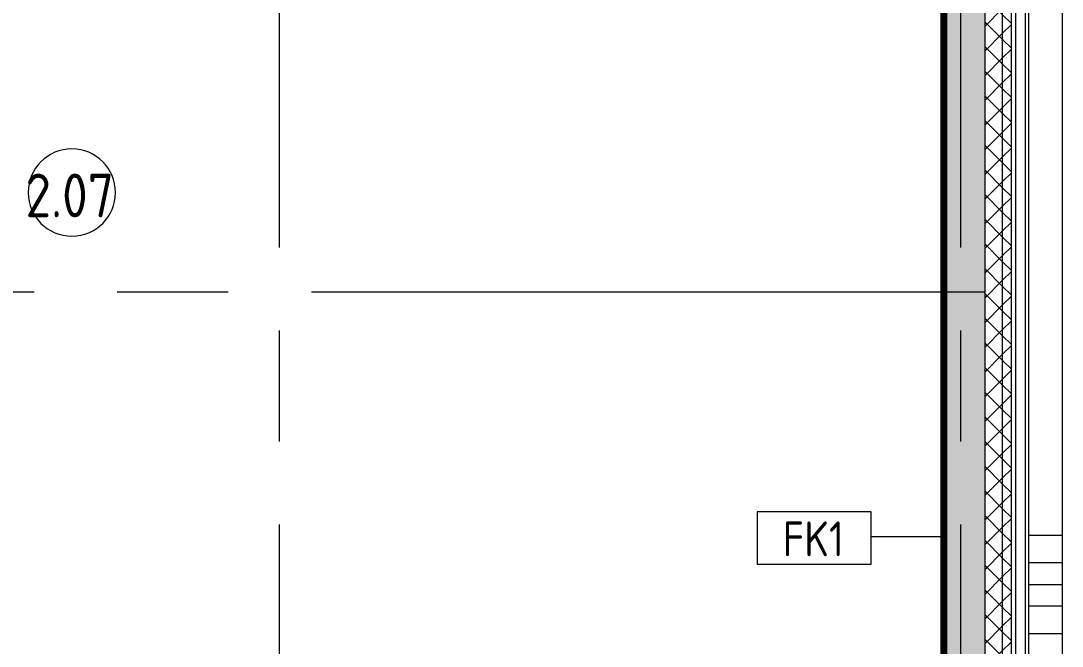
# Model space of a CAD drawing. Header units: millimetres. Extents: x 35157 to 232994, y -8553 to 29000.
# Drawn here: x 79180 to 85141, y 5771 to 9352 of the extents above; entities that cross this region are included whole.
import ezdxf

# ---------------------------------------------------------------- set-up
doc = ezdxf.new("R2010")
doc.units = ezdxf.units.MM
doc.linetypes.add('Осевая', pattern=[3175, 635, -476.25, 1587.5, -476.25])
for name, color, linetype, lineweight in [('A-AREA-IDEN', 7, 'Continuous', 9), ('A-DETL-GENF', 7, 'Continuous', 9), ('A-WALL', 7, 'Continuous', 9), ('A-WALL-IDEN', 7, 'Continuous', 9), ('I-WALL', 7, 'Continuous', 9), ('Оси', 7, 'Continuous', 9), ('Оси-2', 7, 'Осевая', 9)]:
    doc.layers.add(name, color=color, linetype=linetype, lineweight=lineweight)
for name, color, linetype, lineweight, true_color in [('A-WALL-1', 7, 'Continuous', 9, 0xc0c0c0), ('A-WALL-4', 7, 'Continuous', 9, 0xff80c0), ('I-WALL-5', 7, 'Continuous', 9, 0xc0c0c0), ('I-WALL-9', 7, 'Continuous', 80, 0xff80c0), ('S-WALL-ANLY', 7, 'Continuous', 13, 0x008040), ('S-WALL-ANLY-1', 7, 'Continuous', 5, 0x008040)]:
    doc.layers.add(name, color=color, linetype=linetype, lineweight=lineweight, true_color=true_color)
doc.styles.add('GOST Common', font='GOST_Common.ttf', dxfattribs={"width": 0.9, "height": 200})
doc.styles.add('GOST Common_1', font='GOST_Common.ttf', dxfattribs={"width": 0.9, "height": 250})
pattern_1 = [(45, (0, 0), (-70.71068, 70.71068), []), (135, (0, 0), (-70.71068, -70.71068), [])]

# ---------------------------------------------------------------- blocks, each defined once
blk = doc.blocks.new('DET_L_Линия разрыва - М100-32980995-План отделки стен 2 этажа в осях 12-23')
at = {"layer": 'A-DETL-GENF'}
blk.add_line((12200, 0), (0, 0), dxfattribs=at)
blk = doc.blocks.new('М_стена_0001 - Типоразмер_без рамки-25382661-План отделки стен 2 этажа в осях 12-23')
at = {"layer": 'A-WALL-IDEN'}
for p, q in [((3.258, 1.523), (-3.273, 1.523)), ((-3.273, 1.523), (-3.273, -1.477)), ((3.258, -1.477), (3.258, 1.523)), ((-3.273, -1.477), (3.258, -1.477))]:
    blk.add_line(p, q, dxfattribs=at)
blk = doc.blocks.new('Марка_Помещения - Номер-25198446-План отделки стен 2 этажа в осях 12-23')
at = {"layer": 'A-AREA-IDEN'}
for start, end in [(360, 180), (180, 360)]:
    blk.add_arc((0, 0), 2.5, start, end, dxfattribs=at)

msp = doc.modelspace()

# ---------------------------------------------------------------- hatches: boundary and pattern name
at = {"layer": 'A-WALL'}
h = msp.add_hatch(dxfattribs=at)
h.set_pattern_fill('FP_16', color=256, style=0, pattern_type=2)
h.set_pattern_definition(pattern_1)
h.paths.add_polyline_path([(84736.5, 3450), (84800, 3450), (84800, 10250), (84700, 10250), (84700, 3450)])
h = msp.add_hatch(dxfattribs=at)
h.set_pattern_fill('FP_16', color=256, style=0, pattern_type=2)
h.set_pattern_definition(pattern_1)
h.paths.add_polyline_path([(84800, 3400), (84850, 3400), (84850, 10250), (84800, 10250), (84800, 3450)])
at = {"layer": 'I-WALL'}
h = msp.add_hatch(dxfattribs=at)
h.set_pattern_fill('FP_18', color=256, style=0, pattern_type=2)
h.set_pattern_definition([(45, (0, 0), (-57.02463, 57.02463), []), (45, (57.025, 0), (-57.02463, 57.02463), [100.806, -20.161, 3.353, -16.808])])
h.paths.add_polyline_path([(84700, 4050), (84700, 10900), (84480, 10900), (84480, 4050)])
h.paths.add_polyline_path([(84700, 11550), (84700, 15150), (84480, 15150), (84480, 11550)])
h = msp.add_hatch(dxfattribs=at)
h.set_pattern_fill('FP_63', color=256, style=0, pattern_type=2)
h.set_pattern_definition([(0, (0, 0), (121.92, 30.48), [10.058, -81.382, 10.058, -81.382, -487.68]), (0, (0, 0), (121.92, 30.48), [-182.88, 10.058, -172.822, 10.058, -81.382, -213.36]), (0, (0, 0), (121.92, 30.48), [-457.2, 10.058, -50.902, 10.058, -142.342]), (120, (45.72, 15.24), (-87.356454, 90.345817), [10.058, -81.382, 10.058, -81.382, -487.68]), (120, (45.72, 15.24), (-87.356454, 90.345817), [-182.88, 10.058, -172.822, 10.058, -81.382, -213.36]), (120, (45.72, 15.24), (-87.356454, 90.345817), [-457.2, 10.058, -50.902, 10.058, -142.342]), (240, (60.96, 76.2), (-34.563546, -120.825817), [10.058, -81.382, 10.058, -81.382, -487.68]), (240, (60.96, 76.2), (-34.563546, -120.825817), [-182.88, 10.058, -172.822, 10.058, -81.382, -213.36]), (240, (60.96, 76.2), (-34.563546, -120.825817), [-457.2, 10.058, -50.902, 10.058, -142.342])])
h.paths.add_polyline_path([(84460, 4140), (84480, 4140), (84480, 10900), (84460, 10900), (84460, 4141)])

# ---------------------------------------------------------------- linework, layer by layer
at = {"layer": 'A-WALL'}
for p, q in [((84480, 4100), (84480, 10900)), ((84800, 3450), (84800, 10250)), ((84850, 3400), (84850, 10250)), ((84930, 3320), (84930, 10250))]:
    msp.add_line(p, q, dxfattribs=at)
at = {"layer": 'A-WALL-1'}
for p, q in [((84950, 3300), (84950, 10400)), ((85140.7, 5842), (84950, 5842))]:
    msp.add_line(p, q, dxfattribs=at)
at = {"layer": 'A-WALL-4'}
msp.add_line((84460, 4141), (84460, 10880), dxfattribs=at)
at = {"layer": 'A-WALL-IDEN'}
msp.add_line((84459.5, 6398.1), (84047, 6398.1), dxfattribs=at)
at = {"layer": 'I-WALL-5'}
for p, q in [((84700, 4050), (84700, 10900)), ((84950, 6407), (85140.7, 6407)), ((84950, 6250), (85140.7, 6250)), ((85140.7, 6000), (84950, 6000))]:
    msp.add_line(p, q, dxfattribs=at)
at = {"layer": 'I-WALL-9'}
msp.add_line((84459, 10879), (84459, 4141), dxfattribs=at)
at = {"layer": 'S-WALL-ANLY'}
msp.add_line((84950, 6125), (85140.7, 6125), dxfattribs=at)
msp.add_line((84950, 6125), (85140.7, 6125), dxfattribs=at)
at = {"layer": 'S-WALL-ANLY-1'}
msp.add_line((84875, 3425), (84875, 10321), dxfattribs=at)
at = {"layer": 'Оси'}
msp.add_line((82200, 7800), (84700, 7800), dxfattribs=at)
at = {"layer": 'Оси-2'}
for p, q in [((80660, 593.7), (80660, 24890.1)), ((84560, 593.7), (84560, 19415.1)), ((38456.8, 7800), (82200, 7800))]:
    msp.add_line(p, q, dxfattribs=at)

# ---------------------------------------------------------------- block references
at = {"layer": 'A-AREA-IDEN', "xscale": 99.99999999999993, "yscale": 99.99999999999993, "zscale": 99.99999999999993}
msp.add_blockref('Марка_Помещения - Номер-25198446-План отделки стен 2 этажа в осях 12-23', (79472.2, 8368.8), dxfattribs=at)
at = {"layer": 'A-DETL-GENF', "rotation": 90.00000000000031}
msp.add_blockref('DET_L_Линия разрыва - М100-32980995-План отделки стен 2 этажа в осях 12-23', (85140.7, 2380.8), dxfattribs=at)
at = {"layer": 'A-WALL-IDEN', "xscale": 99.99999999999993, "yscale": 99.99999999999993, "zscale": 99.99999999999993}
msp.add_blockref('М_стена_0001 - Типоразмер_без рамки-25382661-План отделки стен 2 этажа в осях 12-23', (83721.2, 6387.6), dxfattribs=at)

# ---------------------------------------------------------------- texts
at = {"layer": 'A-AREA-IDEN', "insert": (79206.4, 8477.3), "char_height": 250, "width": 663.797, "attachment_point": 1, "style": 'GOST Common_1'}
msp.add_mtext('2.07', dxfattribs=at)
at = {"layer": 'A-WALL-IDEN', "insert": (83541, 6485.7), "char_height": 200, "width": 447.342, "attachment_point": 1, "style": 'GOST Common'}
msp.add_mtext('FK1', dxfattribs=at)

doc.saveas('drawing.dxf')
